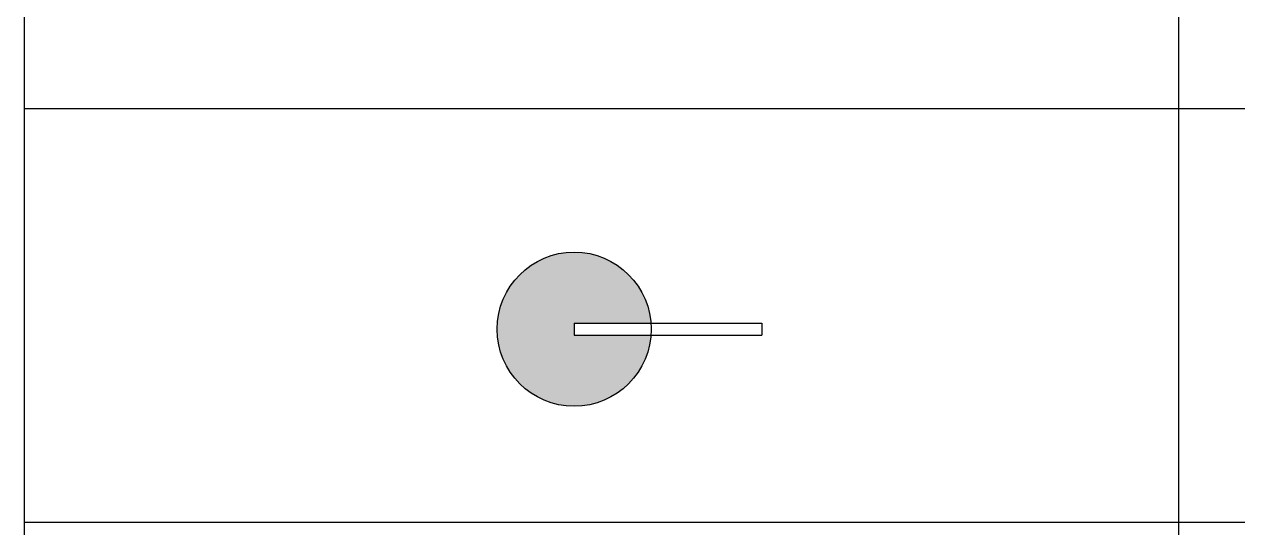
# Model space of a CAD drawing. Header units: inches. Extents: x 9636 to 21597, y -10243 to 557.
# Drawn here: x 13248.4 to 13299.8, y -9945.8 to -9924.5 of the extents above; entities that cross this region are included whole.
import ezdxf

# ---------------------------------------------------------------- set-up
doc = ezdxf.new("R2010")
doc.units = ezdxf.units.IN
doc.header["$MEASUREMENT"] = 0
doc.layers.add('IEL-HATCH-002', color=7, linetype='Continuous')

# ---------------------------------------------------------------- blocks, each defined once
blk = doc.blocks.new('HT')
at = {"layer": 'IEL-HATCH-002', "true_color": 0xf7f281, "transparency": 33554687}
h = blk.add_hatch(color=51, dxfattribs=at)
h.dxf.hatch_style = 1
h.paths.add_polyline_path([(4618.553, 566.675, 0.962396), (4625.074, 566.425), (4621.818, 566.425), (4621.818, 566.925), (4625.074, 566.925, 0.962396)])
for p, q in [((4621.818, 566.925), (4629.77, 566.925)), ((4621.818, 566.925), (4621.818, 566.425)), ((4629.77, 566.925), (4629.77, 566.425)), ((4621.818, 566.425), (4629.771, 566.425))]:
    blk.add_line(p, q)
blk.add_circle((4621.818, 566.675), 3.265)

msp = doc.modelspace()

# ---------------------------------------------------------------- linework, layer by layer
for p, q in [((13248.409, -9867.562), (13248.409, -10085.676)), ((13297.327, -9867.562), (13297.327, -10085.676)), ((13394.099, -9928.082), (13248.409, -9928.082)), ((13394.099, -9945.593), (13248.409, -9945.593))]:
    msp.add_line(p, q)

# ---------------------------------------------------------------- block references
msp.add_blockref('HT', (8649.894, -10504.088))

doc.saveas('drawing.dxf')
